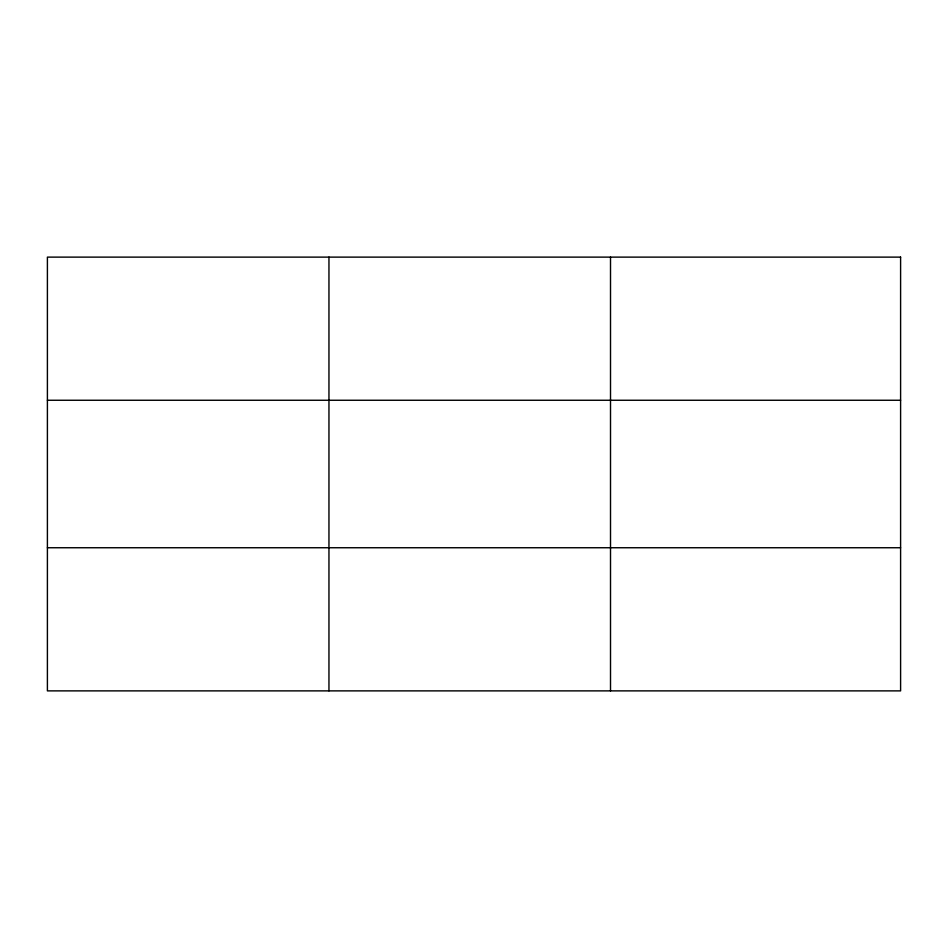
<?xml version="1.0" encoding="UTF-8"?>
<svg xmlns="http://www.w3.org/2000/svg" width="948" height="948" viewBox="0 0 948 948"><rect width="100%" height="100%" fill="white"/><g stroke="black" fill="none" stroke-linecap="round" stroke-linejoin="round"><path stroke-width="1.42" d="M328.956 690.879L328.956 257.121M610.512 690.879L610.512 257.121M47.4 400.257L900.6 400.257M47.4 547.743L900.6 547.743M900.6 257.121L900.6 690.879L47.4 690.879L47.4 257.121L900.6 257.121"/></g></svg>
